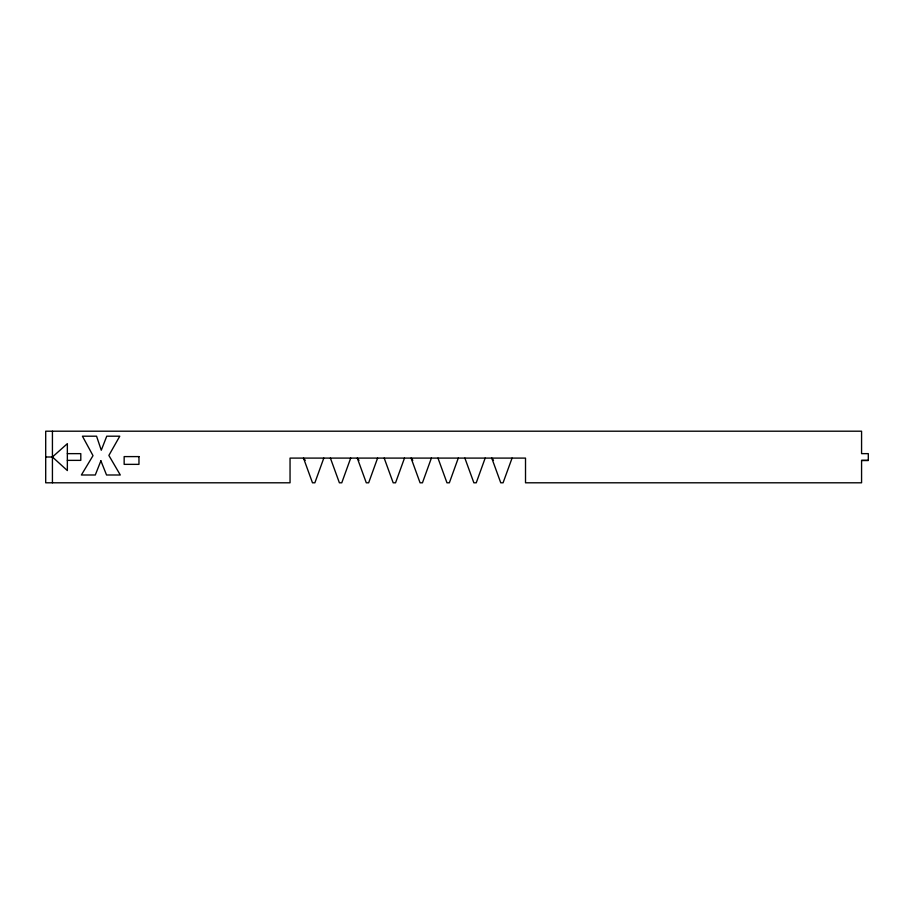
<?xml version="1.0" encoding="UTF-8"?>
<svg xmlns="http://www.w3.org/2000/svg" width="914" height="914" viewBox="0 0 914 914"><rect width="100%" height="100%" fill="white"/><g stroke="black" fill="none" stroke-linecap="round" stroke-linejoin="round"><path stroke-width="1.37" d="M323.807 458.097L314.873 482.798L312.485 482.798L303.494 458.097L305.219 460.348M350.702 458.097L341.767 482.798L339.391 482.798L330.4 458.097M377.596 458.097L368.662 482.798L366.286 482.798L357.294 458.097L359.008 460.348M404.491 458.097L395.556 482.798L393.18 482.798L384.188 458.097M431.385 458.097L422.451 482.798L420.074 482.798L411.083 458.097L412.797 460.348M458.28 458.097L449.357 482.798L446.969 482.798L437.977 458.097M485.174 458.097L476.251 482.798L473.863 482.798L464.872 458.097M512.068 458.097L503.077 482.798L500.758 482.798L491.766 458.097L493.491 460.348M52.429 457L67.35 443.667L67.35 470.561L52.429 457L45.7 457M67.35 453.641L80.798 453.641L80.798 460.37L67.35 460.37M868.3 460.359L861.571 460.359L861.571 482.798L525.516 482.798L525.516 458.097L290.046 458.097L290.046 482.798L45.7 482.798L45.7 431.202L861.571 431.202L861.571 453.641L868.3 453.641L868.3 460.507L861.571 460.507M52.429 431.202L52.429 482.798M100.894 460.816L95.285 474.994L81.38 474.994L93.011 455.652L82.431 436.195L96.564 436.195L101.271 450.236L106.755 436.195L119.78 436.195L108.869 455.435L120.294 474.994L106.538 474.994L100.894 460.816M138.962 456.6L124.155 456.6L124.155 464.358L138.962 464.358L138.962 456.6"/></g></svg>
